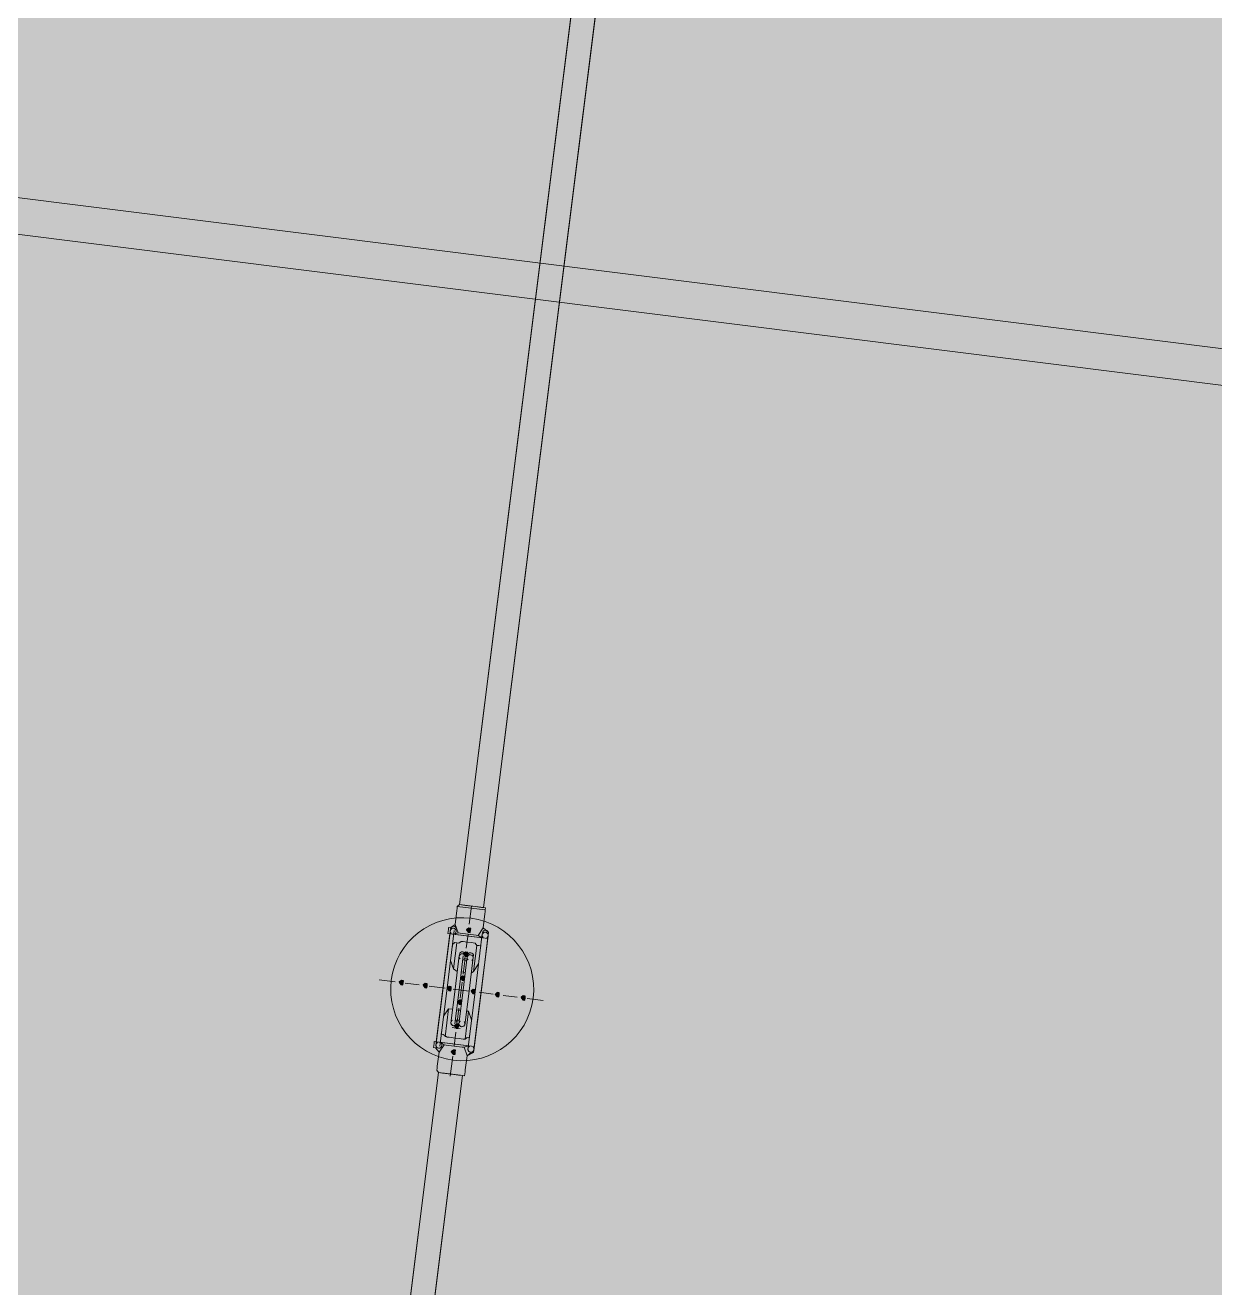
# Model space of a CAD drawing. Header units: metres. Extents: x -4 to 509425, y 7549 to 4732445.
# Drawn here: x 475981.93 to 475986.93, y 4719758.34 to 4719763.64 of the extents above; entities that cross this region are included whole.
import ezdxf

# ---------------------------------------------------------------- set-up
doc = ezdxf.new("R2010")
doc.units = ezdxf.units.M
doc.header["$LTSCALE"] = 0.01
doc.header["$MEASUREMENT"] = 0
doc.layers.get('0').update_dxf_attribs({"lineweight": 0})
doc.layers.add('_SUBESTACIÓN', color=1, linetype='Continuous')
doc.layers.add('SUBESTACION LA VID', color=253, linetype='Continuous')

# ---------------------------------------------------------------- blocks, each defined once
blk = doc.blocks.new('A$Cfff6051d')
at = {"layer": 'SUBESTACION LA VID', "transparency": 33554687}
h = blk.add_hatch(color=256, dxfattribs=at)
h.dxf.hatch_style = 2
h.paths.add_polyline_path([(475983.8039, 4719759.8385), (475983.8049, 4719759.8469), (475983.7965, 4719759.848), (475983.7871, 4719759.8406), (475983.7944, 4719759.8312), (475983.8028, 4719759.8301)])
h = blk.add_hatch(color=256, dxfattribs=at)
h.dxf.hatch_style = 2
h.paths.add_polyline_path([(475983.7912, 4719759.7377), (475983.7923, 4719759.7461), (475983.7839, 4719759.7471), (475983.7744, 4719759.7398), (475983.7818, 4719759.7303), (475983.7902, 4719759.7293)])
h = blk.add_hatch(color=256, dxfattribs=at)
h.dxf.hatch_style = 2
h.paths.add_polyline_path([(475983.5203, 4719759.6181), (475983.5213, 4719759.6265), (475983.5129, 4719759.6275), (475983.5035, 4719759.6202), (475983.5108, 4719759.6107), (475983.5192, 4719759.6097)])
h = blk.add_hatch(color=256, dxfattribs=at)
h.dxf.hatch_style = 2
h.paths.add_polyline_path([(475983.6211, 4719759.6054), (475983.6221, 4719759.6138), (475983.6137, 4719759.6149), (475983.6043, 4719759.6076), (475983.6116, 4719759.5981), (475983.62, 4719759.597)])
h = blk.add_hatch(color=256, dxfattribs=at)
h.dxf.hatch_style = 2
h.paths.add_polyline_path([(475983.7219, 4719759.5928), (475983.7229, 4719759.6012), (475983.7145, 4719759.6023), (475983.7051, 4719759.5949), (475983.7124, 4719759.5855), (475983.7208, 4719759.5844)])
h = blk.add_hatch(color=256, dxfattribs=at)
h.dxf.hatch_style = 2
h.paths.add_polyline_path([(475983.7786, 4719759.6369), (475983.7796, 4719759.6453), (475983.7712, 4719759.6463), (475983.7618, 4719759.639), (475983.7691, 4719759.6295), (475983.7775, 4719759.6285)])
h = blk.add_hatch(color=256, dxfattribs=at)
h.dxf.hatch_style = 2
h.paths.add_polyline_path([(475983.7659, 4719759.5361), (475983.767, 4719759.5445), (475983.7586, 4719759.5455), (475983.7491, 4719759.5382), (475983.7565, 4719759.5287), (475983.7649, 4719759.5277)])
h = blk.add_hatch(color=256, dxfattribs=at)
h.dxf.hatch_style = 2
h.paths.add_polyline_path([(475983.8227, 4719759.5802), (475983.8237, 4719759.5886), (475983.8153, 4719759.5896), (475983.8059, 4719759.5823), (475983.8132, 4719759.5728), (475983.8216, 4719759.5718)])
h = blk.add_hatch(color=256, dxfattribs=at)
h.dxf.hatch_style = 2
h.paths.add_polyline_path([(475983.9235, 4719759.5675), (475983.9245, 4719759.5759), (475983.9161, 4719759.577), (475983.9067, 4719759.5696), (475983.914, 4719759.5602), (475983.9224, 4719759.5591)])
h = blk.add_hatch(color=256, dxfattribs=at)
h.dxf.hatch_style = 2
h.paths.add_polyline_path([(475984.0327, 4719759.5538), (475984.0337, 4719759.5622), (475984.0253, 4719759.5633), (475984.0159, 4719759.5559), (475984.0232, 4719759.5465), (475984.0316, 4719759.5454)])
h = blk.add_hatch(color=256, dxfattribs=at)
h.dxf.hatch_style = 2
h.paths.add_polyline_path([(475983.7533, 4719759.4353), (475983.7544, 4719759.4437), (475983.746, 4719759.4447), (475983.7365, 4719759.4374), (475983.7439, 4719759.4279), (475983.7523, 4719759.4269)])
h = blk.add_hatch(color=256, dxfattribs=at)
h.dxf.hatch_style = 2
h.paths.add_polyline_path([(475983.7396, 4719759.3261), (475983.7407, 4719759.3345), (475983.7323, 4719759.3355), (475983.7228, 4719759.3282), (475983.7302, 4719759.3187), (475983.7386, 4719759.3177)])
at = {"layer": 'SUBESTACION LA VID', "lineweight": 15}
for p, q in [((475984.4338, 4719765.3397), (475983.7577, 4719759.9467)), ((475984.5346, 4719765.3271), (475983.8585, 4719759.934)), ((476072.2069, 4719751.5967), (475976.9555, 4719763.5384)), ((476072.1879, 4719751.4455), (475976.9365, 4719763.3871)), ((475983.8081, 4719759.9404), (475983.7986, 4719759.8648)), ((475983.6883, 4719759.597), (475983.7188, 4719759.8406)), ((475983.7356, 4719759.8385), (475983.7051, 4719759.5949)), ((475983.7335, 4719759.8217), (475983.7514, 4719759.828)), ((475983.7598, 4719759.827), (475983.7934, 4719759.8228)), ((475983.7934, 4719759.8228), (475983.786, 4719759.7639)), ((475983.827, 4719759.8185), (475983.7934, 4719759.8228)), ((475983.8532, 4719759.8238), (475983.8227, 4719759.5802)), ((475983.8511, 4719759.807), (475983.8354, 4719759.8175)), ((475983.8479, 4719759.577), (475983.8784, 4719759.8206)), ((475983.7324, 4719759.6768), (475983.7461, 4719759.786)), ((475983.8164, 4719759.6663), (475983.8301, 4719759.7755)), ((475983.7387, 4719759.5907), (475983.7566, 4719759.7335)), ((475983.7734, 4719759.7314), (475983.7555, 4719759.5886)), ((475983.7828, 4719759.7387), (475983.766, 4719759.7409)), ((475983.7797, 4719759.7135), (475983.7713, 4719759.7146)), ((475983.7902, 4719759.7293), (475983.7723, 4719759.5865)), ((475983.7807, 4719759.7219), (475983.7723, 4719759.6547)), ((475983.7797, 4719759.7135), (475983.7881, 4719759.7125)), ((475983.7828, 4719759.7387), (475983.7996, 4719759.7366)), ((475983.7975, 4719759.5833), (475983.8154, 4719759.7261)), ((475983.7649, 4719759.6642), (475983.7733, 4719759.6631)), ((475983.7817, 4719759.6621), (475983.7733, 4719759.6631)), ((475983.4867, 4719759.6223), (475983.4195, 4719759.6307)), ((475983.5875, 4719759.6097), (475983.5287, 4719759.617)), ((475983.6967, 4719759.596), (475983.6295, 4719759.6044)), ((475983.6883, 4719759.597), (475983.6577, 4719759.3534)), ((475983.6745, 4719759.3513), (475983.7051, 4719759.5949)), ((475983.7681, 4719759.6211), (475983.7597, 4719759.5539)), ((475983.7387, 4719759.5907), (475983.7208, 4719759.4479)), ((475983.7975, 4719759.5833), (475983.7303, 4719759.5918)), ((475983.7376, 4719759.4458), (475983.7555, 4719759.5886)), ((475983.7544, 4719759.4437), (475983.7723, 4719759.5865)), ((475983.7975, 4719759.5833), (475983.7796, 4719759.4405)), ((475983.7921, 4719759.3366), (475983.8227, 4719759.5802)), ((475983.8479, 4719759.577), (475983.8173, 4719759.3334)), ((475983.8983, 4719759.5707), (475983.8395, 4719759.5781)), ((475983.9991, 4719759.5581), (475983.9403, 4719759.5654)), ((475984.1083, 4719759.5444), (475984.0411, 4719759.5528)), ((475983.7113, 4719759.5088), (475983.6966, 4719759.3912)), ((475983.7449, 4719759.5046), (475983.7533, 4719759.5035)), ((475983.7544, 4719759.5119), (475983.747, 4719759.4531)), ((475983.7617, 4719759.5025), (475983.7533, 4719759.5035)), ((475983.7953, 4719759.4983), (475983.7806, 4719759.3807)), ((475983.7481, 4719759.4615), (475983.7397, 4719759.4626)), ((475983.7481, 4719759.4615), (475983.7565, 4719759.4605)), ((475983.7439, 4719759.4279), (475983.7271, 4719759.43)), ((475983.7418, 4719759.4111), (475983.7344, 4719759.3523)), ((475983.7439, 4719759.4279), (475983.7607, 4719759.4258)), ((475983.6766, 4719759.3681), (475983.6924, 4719759.3576)), ((475983.7008, 4719759.3565), (475983.7344, 4719759.3523)), ((475983.768, 4719759.3481), (475983.7344, 4719759.3523)), ((475983.7942, 4719759.3534), (475983.7764, 4719759.3471)), ((475983.7291, 4719759.3103), (475983.7186, 4719759.2263)), ((475983.6692, 4719759.241), (475982.9931, 4719753.848)), ((475983.77, 4719759.2284), (475983.0939, 4719753.8354))]:
    blk.add_line(p, q, dxfattribs=at)
at = {"layer": 'SUBESTACION LA VID', "lineweight": 0}
blk.add_line((475983.6692, 4719759.241), (475983.77, 4719759.2284), dxfattribs=at)
at = {"layer": 'SUBESTACION LA VID', "lineweight": 15}
for points in [[(475984.4338, 4719765.3397), (475984.5346, 4719765.3271), (475983.8585, 4719759.934), (475983.7577, 4719759.9467), (475984.4338, 4719765.3397)], [(476072.1879, 4719751.4455), (476072.2069, 4719751.5967), (475976.9555, 4719763.5384), (475976.9365, 4719763.3871), (476072.1879, 4719751.4455)], [(475983.6714, 4719759.3261), (475983.664, 4719759.2673), (475983.6629, 4719759.2589), (475983.6619, 4719759.2505), (475983.6692, 4719759.241), (475983.686, 4719759.2389), (475983.6944, 4719759.2379), (475983.7028, 4719759.2368), (475983.7364, 4719759.2326), (475983.7532, 4719759.2305), (475983.7616, 4719759.2295), (475983.77, 4719759.2284), (475983.7784, 4719759.2274), (475983.7795, 4719759.2358), (475983.7805, 4719759.2442), (475983.7816, 4719759.2526), (475983.789, 4719759.3114), (475983.8079, 4719759.3261), (475983.8163, 4719759.325), (475983.8173, 4719759.3334), (475983.8184, 4719759.3418), (475983.8194, 4719759.3502), (475983.8763, 4719759.8038), (475983.8774, 4719759.8122), (475983.8784, 4719759.8206), (475983.8795, 4719759.829), (475983.8564, 4719759.849), (475983.8637, 4719759.9078), (475983.8648, 4719759.9162), (475983.8658, 4719759.9246), (475983.8669, 4719759.933), (475983.8585, 4719759.934), (475983.8501, 4719759.9351), (475983.8417, 4719759.9361), (475983.8249, 4719759.9383), (475983.8081, 4719759.9404), (475983.7913, 4719759.9425), (475983.7829, 4719759.9435), (475983.7745, 4719759.9446), (475983.7577, 4719759.9467), (475983.7482, 4719759.9393), (475983.7472, 4719759.9309), (475983.7461, 4719759.9225), (475983.7388, 4719759.8637), (475983.7199, 4719759.849), (475983.7115, 4719759.8501), (475983.7104, 4719759.8417), (475983.7094, 4719759.8333), (475983.7083, 4719759.8249), (475983.7167, 4719759.8238), (475983.6598, 4719759.3702), (475983.6514, 4719759.3713), (475983.6504, 4719759.3629), (475983.6493, 4719759.3545), (475983.6483, 4719759.3461), (475983.6567, 4719759.345), (475983.6714, 4719759.3261)], [(475983.8081, 4719759.9404), (475983.7913, 4719759.9425), (475983.7829, 4719759.9435), (475983.7745, 4719759.9446), (475983.7577, 4719759.9467), (475983.7482, 4719759.9393), (475983.7472, 4719759.9309), (475983.7461, 4719759.9225), (475983.7388, 4719759.8637)], [(475983.8081, 4719759.9404), (475983.8249, 4719759.9383), (475983.8417, 4719759.9361), (475983.8501, 4719759.9351), (475983.8585, 4719759.934), (475983.8669, 4719759.933), (475983.8658, 4719759.9246), (475983.8648, 4719759.9162), (475983.8637, 4719759.9078), (475983.8564, 4719759.849)], [(475983.7199, 4719759.849), (475983.7388, 4719759.8637), (475983.7514, 4719759.828), (475983.7598, 4719759.827)], [(475983.8795, 4719759.829), (475983.8564, 4719759.849), (475983.8354, 4719759.8175), (475983.827, 4719759.8185)], [(475983.7891, 4719759.7892), (475983.7723, 4719759.7913), (475983.7639, 4719759.7923), (475983.7545, 4719759.785), (475983.7377, 4719759.7871), (475983.7282, 4719759.7797), (475983.7272, 4719759.7713)], [(475983.7891, 4719759.7892), (475983.8059, 4719759.787), (475983.8227, 4719759.7849), (475983.8301, 4719759.7755), (475983.8385, 4719759.7744), (475983.8469, 4719759.7734), (475983.8458, 4719759.765), (475983.8448, 4719759.7566)], [(475983.7481, 4719759.6663), (475983.7324, 4719759.6768), (475983.7198, 4719759.7125)], [(475983.8069, 4719759.6589), (475983.8164, 4719759.6663), (475983.8374, 4719759.6978)], [(475983.7281, 4719759.5067), (475983.7113, 4719759.5088), (475983.6903, 4719759.4773)], [(475983.7869, 4719759.4993), (475983.7953, 4719759.4983), (475983.8079, 4719759.4626)], [(475983.7386, 4719759.3859), (475983.7218, 4719759.388), (475983.7134, 4719759.3891), (475983.705, 4719759.3901), (475983.6892, 4719759.4007), (475983.6808, 4719759.4017), (475983.6819, 4719759.4101), (475983.6829, 4719759.4185)], [(475983.7386, 4719759.3859), (475983.7554, 4719759.3838), (475983.7722, 4719759.3817), (475983.7806, 4719759.3807), (475983.79, 4719759.388), (475983.7984, 4719759.387), (475983.7995, 4719759.3954), (475983.8006, 4719759.4038)], [(475983.6567, 4719759.345), (475983.6714, 4719759.3261), (475983.6924, 4719759.3576), (475983.7008, 4719759.3565)], [(475983.8163, 4719759.325), (475983.789, 4719759.3114), (475983.7764, 4719759.3471), (475983.768, 4719759.3481)], [(475983.7196, 4719759.2347), (475983.7028, 4719759.2368), (475983.6944, 4719759.2379), (475983.686, 4719759.2389), (475983.6692, 4719759.241), (475983.6619, 4719759.2505), (475983.6629, 4719759.2589), (475983.664, 4719759.2673), (475983.6714, 4719759.3261)], [(475983.7196, 4719759.2347), (475983.7364, 4719759.2326), (475983.7532, 4719759.2305), (475983.7616, 4719759.2295), (475983.77, 4719759.2284), (475983.7784, 4719759.2274), (475983.7795, 4719759.2358), (475983.7805, 4719759.2442), (475983.7816, 4719759.2526), (475983.789, 4719759.3114)], [(475983.6692, 4719759.241), (475983.77, 4719759.2284), (475983.0939, 4719753.8354), (475982.9931, 4719753.848), (475983.6692, 4719759.241)]]:
    blk.add_lwpolyline(points, dxfattribs=at)
at = {"layer": 'SUBESTACION LA VID', "lineweight": 0}
for points in [[(475983.7482, 4719759.9393), (475983.8658, 4719759.9246), (475983.7482, 4719759.9393)], [(475983.8081, 4719759.9404), (475983.7829, 4719759.9435), (475983.8249, 4719759.9383)], [(475983.8763, 4719759.8038), (475983.7083, 4719759.8249), (475983.8763, 4719759.8038), (475983.7167, 4719759.8238), (475983.8763, 4719759.8038)], [(475983.6598, 4719759.3702), (475983.8194, 4719759.3502), (475983.6514, 4719759.3713)], [(475983.6692, 4719759.241), (475983.77, 4719759.2284), (475983.686, 4719759.2389), (475983.7616, 4719759.2295), (475983.6944, 4719759.2379)], [(475983.7028, 4719759.2368), (475983.7532, 4719759.2305), (475983.6944, 4719759.2379)]]:
    blk.add_lwpolyline(points, dxfattribs=at)
at = {"layer": 'SUBESTACION LA VID'}
for points in [[(475983.8039, 4719759.8385), (475983.8049, 4719759.8469), (475983.7965, 4719759.848), (475983.7871, 4719759.8406), (475983.7944, 4719759.8312), (475983.8028, 4719759.8301)], [(475983.7912, 4719759.7377), (475983.7923, 4719759.7461), (475983.7839, 4719759.7471), (475983.7744, 4719759.7398), (475983.7818, 4719759.7303), (475983.7902, 4719759.7293)], [(475983.5203, 4719759.6181), (475983.5213, 4719759.6265), (475983.5129, 4719759.6275), (475983.5035, 4719759.6202), (475983.5108, 4719759.6107), (475983.5192, 4719759.6097)], [(475983.6211, 4719759.6054), (475983.6221, 4719759.6138), (475983.6137, 4719759.6149), (475983.6043, 4719759.6076), (475983.6116, 4719759.5981), (475983.62, 4719759.597)], [(475983.7219, 4719759.5928), (475983.7229, 4719759.6012), (475983.7145, 4719759.6023), (475983.7051, 4719759.5949), (475983.7124, 4719759.5855), (475983.7208, 4719759.5844)], [(475983.7786, 4719759.6369), (475983.7796, 4719759.6453), (475983.7712, 4719759.6463), (475983.7618, 4719759.639), (475983.7691, 4719759.6295), (475983.7775, 4719759.6285)], [(475983.7659, 4719759.5361), (475983.767, 4719759.5445), (475983.7586, 4719759.5455), (475983.7491, 4719759.5382), (475983.7565, 4719759.5287), (475983.7649, 4719759.5277)], [(475983.8227, 4719759.5802), (475983.8237, 4719759.5886), (475983.8153, 4719759.5896), (475983.8059, 4719759.5823), (475983.8132, 4719759.5728), (475983.8216, 4719759.5718)], [(475983.9235, 4719759.5675), (475983.9245, 4719759.5759), (475983.9161, 4719759.577), (475983.9067, 4719759.5696), (475983.914, 4719759.5602), (475983.9224, 4719759.5591)], [(475984.0327, 4719759.5538), (475984.0337, 4719759.5622), (475984.0253, 4719759.5633), (475984.0159, 4719759.5559), (475984.0232, 4719759.5465), (475984.0316, 4719759.5454)], [(475983.7533, 4719759.4353), (475983.7544, 4719759.4437), (475983.746, 4719759.4447), (475983.7365, 4719759.4374), (475983.7439, 4719759.4279), (475983.7523, 4719759.4269)], [(475983.7396, 4719759.3261), (475983.7407, 4719759.3345), (475983.7323, 4719759.3355), (475983.7228, 4719759.3282), (475983.7302, 4719759.3187), (475983.7386, 4719759.3177)]]:
    blk.add_lwpolyline(points, close=True, dxfattribs=at)
at = {"layer": 'SUBESTACION LA VID', "lineweight": 0}
for points in [[(475983.8039, 4719759.8385), (475983.8049, 4719759.8469), (475983.7965, 4719759.848), (475983.7871, 4719759.8406), (475983.7944, 4719759.8312), (475983.8028, 4719759.8301)], [(475983.7912, 4719759.7377), (475983.7923, 4719759.7461), (475983.7839, 4719759.7471), (475983.7744, 4719759.7398), (475983.7818, 4719759.7303), (475983.7902, 4719759.7293)], [(475983.5203, 4719759.6181), (475983.5213, 4719759.6265), (475983.5129, 4719759.6275), (475983.5035, 4719759.6202), (475983.5108, 4719759.6107), (475983.5192, 4719759.6097)], [(475983.6211, 4719759.6054), (475983.6221, 4719759.6138), (475983.6137, 4719759.6149), (475983.6043, 4719759.6076), (475983.6116, 4719759.5981), (475983.62, 4719759.597)], [(475983.7219, 4719759.5928), (475983.7229, 4719759.6012), (475983.7145, 4719759.6023), (475983.7051, 4719759.5949), (475983.7124, 4719759.5855), (475983.7208, 4719759.5844)], [(475983.7786, 4719759.6369), (475983.7796, 4719759.6453), (475983.7712, 4719759.6463), (475983.7618, 4719759.639), (475983.7691, 4719759.6295), (475983.7775, 4719759.6285)], [(475983.7659, 4719759.5361), (475983.767, 4719759.5445), (475983.7586, 4719759.5455), (475983.7491, 4719759.5382), (475983.7565, 4719759.5287), (475983.7649, 4719759.5277)], [(475983.8227, 4719759.5802), (475983.8237, 4719759.5886), (475983.8153, 4719759.5896), (475983.8059, 4719759.5823), (475983.8132, 4719759.5728), (475983.8216, 4719759.5718)], [(475983.9235, 4719759.5675), (475983.9245, 4719759.5759), (475983.9161, 4719759.577), (475983.9067, 4719759.5696), (475983.914, 4719759.5602), (475983.9224, 4719759.5591)], [(475984.0327, 4719759.5538), (475984.0337, 4719759.5622), (475984.0253, 4719759.5633), (475984.0159, 4719759.5559), (475984.0232, 4719759.5465), (475984.0316, 4719759.5454)], [(475983.7533, 4719759.4353), (475983.7544, 4719759.4437), (475983.746, 4719759.4447), (475983.7365, 4719759.4374), (475983.7439, 4719759.4279), (475983.7523, 4719759.4269)], [(475983.7396, 4719759.3261), (475983.7407, 4719759.3345), (475983.7323, 4719759.3355), (475983.7228, 4719759.3282), (475983.7302, 4719759.3187), (475983.7386, 4719759.3177)]]:
    blk.add_lwpolyline(points, close=True, dxfattribs=at)
at = {"layer": 'SUBESTACION LA VID'}
for points in [[(475976.8769, 4719766.927), (475976.8769, 4719766.927), (475976.8959, 4719767.0782), (475976.8959, 4719767.0782), (475976.8959, 4719767.0782), (476072.6239, 4719754.9233), (476072.6239, 4719754.9233), (476072.6239, 4719754.9233), (475976.8769, 4719766.927), (475976.8769, 4719766.927)], [(475976.8959, 4719767.0782), (475976.8959, 4719767.0782), (476072.6239, 4719754.9233), (476072.6239, 4719754.9233), (476072.6239, 4719754.9233), (476072.6429, 4719755.0745), (476072.6429, 4719755.0745), (476072.6429, 4719755.0745), (475976.8959, 4719767.0782), (475976.8959, 4719767.0782)]]:
    blk.add_open_spline(points, degree=3, knots=[0, 0, 0, 0, 1, 1, 1, 2, 2, 2, 3, 3, 3, 3], dxfattribs=at)
at = {"layer": 'SUBESTACION LA VID', "lineweight": 0}
for points in [[(475976.8769, 4719766.927), (475976.8769, 4719766.927), (475976.8959, 4719767.0782), (475976.8959, 4719767.0782), (475976.8959, 4719767.0782), (476072.6239, 4719754.9233), (476072.6239, 4719754.9233), (476072.6239, 4719754.9233), (475976.8769, 4719766.927), (475976.8769, 4719766.927)], [(475976.8959, 4719767.0782), (475976.8959, 4719767.0782), (476072.6239, 4719754.9233), (476072.6239, 4719754.9233), (476072.6239, 4719754.9233), (476072.6429, 4719755.0745), (476072.6429, 4719755.0745), (476072.6429, 4719755.0745), (475976.8959, 4719767.0782), (475976.8959, 4719767.0782)]]:
    blk.add_open_spline(points, degree=3, knots=[0, 0, 0, 0, 1, 1, 1, 2, 2, 2, 3, 3, 3, 3], dxfattribs=at)
at = {"layer": 'SUBESTACION LA VID', "lineweight": 15}
for points, knots in [([(475983.4704, 4719759.6286), (475983.4497, 4719759.4639), (475983.5665, 4719759.3137), (475983.7312, 4719759.293), (475983.8959, 4719759.2724), (475984.0462, 4719759.3891), (475984.0668, 4719759.5538), (475984.0875, 4719759.7185), (475983.9707, 4719759.8688), (475983.806, 4719759.8894), (475983.6413, 4719759.9101), (475983.491, 4719759.7933), (475983.4704, 4719759.6286)], [0, 0, 0, 0, 1, 1, 1, 2, 2, 2, 3, 3, 3, 4, 4, 4, 4]), ([(475983.7325, 4719759.8475), (475983.7271, 4719759.8481), (475983.7218, 4719759.8453), (475983.7194, 4719759.8404), (475983.7171, 4719759.8355), (475983.7181, 4719759.8296), (475983.722, 4719759.8258)], [0, 0, 0, 0, 1, 1, 1, 2, 2, 2, 2]), ([(475983.7445, 4719759.8417), (475983.7454, 4719759.8486), (475983.7405, 4719759.855), (475983.7335, 4719759.8559), (475983.7266, 4719759.8567), (475983.7202, 4719759.8518), (475983.7193, 4719759.8448)], [0, 0, 0, 0, 1, 1, 1, 2, 2, 2, 2]), ([(475983.7373, 4719759.8239), (475983.742, 4719759.8266), (475983.7444, 4719759.8321), (475983.7433, 4719759.8374), (475983.7422, 4719759.8427), (475983.7379, 4719759.8468), (475983.7325, 4719759.8475)], [0, 0, 0, 0, 1, 1, 1, 2, 2, 2, 2]), ([(475983.8669, 4719759.8306), (475983.8615, 4719759.8313), (475983.8562, 4719759.8284), (475983.8539, 4719759.8235), (475983.8515, 4719759.8186), (475983.8525, 4719759.8128), (475983.8564, 4719759.8089)], [0, 0, 0, 0, 1, 1, 1, 2, 2, 2, 2]), ([(475983.8789, 4719759.8248), (475983.8798, 4719759.8318), (475983.8749, 4719759.8381), (475983.8679, 4719759.839), (475983.861, 4719759.8399), (475983.8546, 4719759.8349), (475983.8537, 4719759.828)], [0, 0, 0, 0, 1, 1, 1, 2, 2, 2, 2]), ([(475983.8717, 4719759.807), (475983.8764, 4719759.8098), (475983.8788, 4719759.8152), (475983.8777, 4719759.8205), (475983.8766, 4719759.8259), (475983.8723, 4719759.8299), (475983.8669, 4719759.8306)], [0, 0, 0, 0, 1, 1, 1, 2, 2, 2, 2]), ([(475983.7702, 4719759.7403), (475983.7648, 4719759.741), (475983.7596, 4719759.7382), (475983.7572, 4719759.7333), (475983.7548, 4719759.7284), (475983.7559, 4719759.7225), (475983.7597, 4719759.7187)], [0, 0, 0, 0, 1, 1, 1, 2, 2, 2, 2]), ([(475983.7702, 4719759.7403), (475983.7648, 4719759.741), (475983.7596, 4719759.7382), (475983.7572, 4719759.7333), (475983.7548, 4719759.7284), (475983.7559, 4719759.7225), (475983.7597, 4719759.7187)], [0, 0, 0, 0, 1, 1, 1, 2, 2, 2, 2]), ([(475983.7823, 4719759.7345), (475983.7832, 4719759.7415), (475983.7782, 4719759.7479), (475983.7713, 4719759.7487), (475983.7643, 4719759.7496), (475983.758, 4719759.7447), (475983.7571, 4719759.7377)], [0, 0, 0, 0, 1, 1, 1, 2, 2, 2, 2]), ([(475983.775, 4719759.7168), (475983.7797, 4719759.7195), (475983.7822, 4719759.7249), (475983.7811, 4719759.7303), (475983.78, 4719759.7356), (475983.7756, 4719759.7397), (475983.7702, 4719759.7403)], [0, 0, 0, 0, 1, 1, 1, 2, 2, 2, 2]), ([(475983.8038, 4719759.7361), (475983.7984, 4719759.7368), (475983.7932, 4719759.7339), (475983.7908, 4719759.729), (475983.7884, 4719759.7241), (475983.7895, 4719759.7183), (475983.7933, 4719759.7145)], [0, 0, 0, 0, 1, 1, 1, 2, 2, 2, 2]), ([(475983.8159, 4719759.7303), (475983.8168, 4719759.7373), (475983.8118, 4719759.7436), (475983.8049, 4719759.7445), (475983.7979, 4719759.7454), (475983.7916, 4719759.7405), (475983.7907, 4719759.7335)], [0, 0, 0, 0, 1, 1, 1, 2, 2, 2, 2]), ([(475983.8086, 4719759.7125), (475983.8133, 4719759.7153), (475983.8158, 4719759.7207), (475983.8147, 4719759.7261), (475983.8136, 4719759.7314), (475983.8092, 4719759.7354), (475983.8038, 4719759.7361)], [0, 0, 0, 0, 1, 1, 1, 2, 2, 2, 2]), ([(475983.8086, 4719759.7125), (475983.8133, 4719759.7153), (475983.8158, 4719759.7207), (475983.8147, 4719759.7261), (475983.8136, 4719759.7314), (475983.8092, 4719759.7354), (475983.8038, 4719759.7361)], [0, 0, 0, 0, 1, 1, 1, 2, 2, 2, 2]), ([(475983.7275, 4719759.4615), (475983.7228, 4719759.4588), (475983.7204, 4719759.4533), (475983.7214, 4719759.448), (475983.7225, 4719759.4426), (475983.7269, 4719759.4386), (475983.7323, 4719759.4379)], [0, 0, 0, 0, 1, 1, 1, 2, 2, 2, 2]), ([(475983.7275, 4719759.4615), (475983.7228, 4719759.4587), (475983.7204, 4719759.4533), (475983.7214, 4719759.448), (475983.7225, 4719759.4426), (475983.7269, 4719759.4386), (475983.7323, 4719759.4379)], [0, 0, 0, 0, 1, 1, 1, 2, 2, 2, 2]), ([(475983.7213, 4719759.4521), (475983.7204, 4719759.4451), (475983.7253, 4719759.4388), (475983.7323, 4719759.4379), (475983.7393, 4719759.437), (475983.7456, 4719759.442), (475983.7465, 4719759.4489)], [0, 0, 0, 0, 1, 1, 1, 2, 2, 2, 2]), ([(475983.7323, 4719759.4379), (475983.7377, 4719759.4372), (475983.7429, 4719759.4401), (475983.7453, 4719759.445), (475983.7477, 4719759.4499), (475983.7467, 4719759.4558), (475983.7428, 4719759.4596)], [0, 0, 0, 0, 1, 1, 1, 2, 2, 2, 2]), ([(475983.7611, 4719759.4573), (475983.7564, 4719759.4545), (475983.754, 4719759.4491), (475983.755, 4719759.4438), (475983.7561, 4719759.4384), (475983.7605, 4719759.4344), (475983.7659, 4719759.4337)], [0, 0, 0, 0, 1, 1, 1, 2, 2, 2, 2]), ([(475983.7549, 4719759.4479), (475983.754, 4719759.4409), (475983.759, 4719759.4346), (475983.7659, 4719759.4337), (475983.7729, 4719759.4328), (475983.7792, 4719759.4378), (475983.7801, 4719759.4447)], [0, 0, 0, 0, 1, 1, 1, 2, 2, 2, 2]), ([(475983.7659, 4719759.4337), (475983.7713, 4719759.433), (475983.7765, 4719759.4359), (475983.7789, 4719759.4408), (475983.7813, 4719759.4457), (475983.7803, 4719759.4515), (475983.7764, 4719759.4554)], [0, 0, 0, 0, 1, 1, 1, 2, 2, 2, 2]), ([(475983.7659, 4719759.4337), (475983.7713, 4719759.433), (475983.7765, 4719759.4359), (475983.7789, 4719759.4408), (475983.7813, 4719759.4457), (475983.7803, 4719759.4515), (475983.7764, 4719759.4554)], [0, 0, 0, 0, 1, 1, 1, 2, 2, 2, 2]), ([(475983.6645, 4719759.367), (475983.6598, 4719759.3643), (475983.6573, 4719759.3588), (475983.6584, 4719759.3535), (475983.6595, 4719759.3482), (475983.6639, 4719759.3441), (475983.6693, 4719759.3434)], [0, 0, 0, 0, 1, 1, 1, 2, 2, 2, 2]), ([(475983.6582, 4719759.3576), (475983.6574, 4719759.3506), (475983.6623, 4719759.3443), (475983.6693, 4719759.3434), (475983.6762, 4719759.3426), (475983.6826, 4719759.3475), (475983.6835, 4719759.3545)], [0, 0, 0, 0, 1, 1, 1, 2, 2, 2, 2]), ([(475983.6693, 4719759.3434), (475983.6747, 4719759.3427), (475983.6799, 4719759.3456), (475983.6823, 4719759.3505), (475983.6847, 4719759.3554), (475983.6836, 4719759.3613), (475983.6797, 4719759.3651)], [0, 0, 0, 0, 1, 1, 1, 2, 2, 2, 2]), ([(475983.7989, 4719759.3502), (475983.7942, 4719759.3474), (475983.7917, 4719759.342), (475983.7928, 4719759.3366), (475983.7939, 4719759.3313), (475983.7983, 4719759.3273), (475983.8037, 4719759.3266)], [0, 0, 0, 0, 1, 1, 1, 2, 2, 2, 2]), ([(475983.7927, 4719759.3408), (475983.7918, 4719759.3338), (475983.7967, 4719759.3275), (475983.8037, 4719759.3266), (475983.8106, 4719759.3257), (475983.817, 4719759.3306), (475983.8179, 4719759.3376)], [0, 0, 0, 0, 1, 1, 1, 2, 2, 2, 2]), ([(475983.8037, 4719759.3266), (475983.8091, 4719759.3259), (475983.8143, 4719759.3287), (475983.8167, 4719759.3336), (475983.8191, 4719759.3386), (475983.818, 4719759.3444), (475983.8142, 4719759.3482)], [0, 0, 0, 0, 1, 1, 1, 2, 2, 2, 2])]:
    blk.add_open_spline(points, degree=3, knots=knots, dxfattribs=at)

msp = doc.modelspace()

# ---------------------------------------------------------------- hatches: boundary and pattern name
at = {"layer": '_SUBESTACIÓN', "transparency": 33554559}
h = msp.add_hatch(color=1, dxfattribs=at)
h.dxf.hatch_style = 1
h.paths.add_polyline_path([(475968.6399, 4719805.825), (476089.9386, 4719790.615), (476078.1686, 4719696.74), (475956.8686, 4719711.9502)])

# ---------------------------------------------------------------- block references
at = {"linetype": 'Continuous'}
msp.add_blockref('A$Cfff6051d', (0, 0), dxfattribs=at)

doc.saveas('drawing.dxf')
